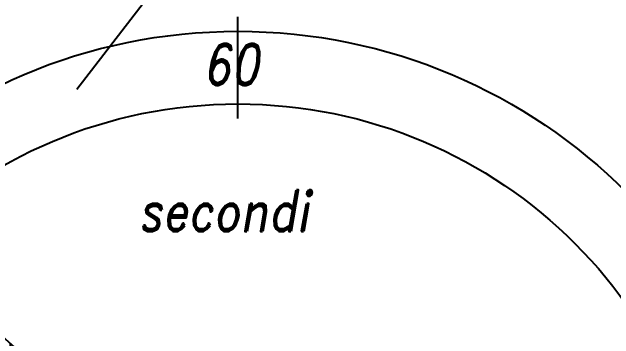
# Model space of a CAD drawing. Header units: millimetres. Extents: x 278858 to 279223, y 218711 to 219074.
# Drawn here: x 278970.84 to 279003.97, y 218988.13 to 219006.13 of the extents above; entities that cross this region are included whole.
import ezdxf

# ---------------------------------------------------------------- set-up
doc = ezdxf.new("R2010")
doc.units = ezdxf.units.MM
doc.header["$LTSCALE"] = 2
doc.linetypes.add('AM_ISO08W050', pattern=[18, 12, -1.5, 3, -1.5])
doc.linetypes.add('AM_ISO08W050x2', pattern=[9, 6, -0.75, 1.5, -0.75])
for name, color, linetype, lineweight in [('AM_4', 3, 'Continuous', 25), ('AM_7', 1, 'AM_ISO08W050', 25), ('AM_8', 1, 'Continuous', 25), ('Visibile (ANSI)', 7, 'Continuous', 50)]:
    doc.layers.add(name, color=color, linetype=linetype, lineweight=lineweight)
doc.styles.add('ROMAND', font='romand')

# ---------------------------------------------------------------- blocks, each defined once
blk = doc.blocks.new('lancetta sec')
h = blk.add_hatch()
h.set_pattern_fill('_USER', color=256, scale=0.35, angle=45, style=0, pattern_type=0)
h.set_pattern_definition([(45, (-332841.5242, -222688.39116), (-0.2474873734, 0.2474873734), [])])
h.paths.add_polyline_path([(4.776, 1.478), (1.5, 7.59), (1.5, 21.968), (0, 26.237), (-1.5, 21.968), (-1.5, 7.59), (-4.776, 1.478, 1.356354)])
h.paths.add_polyline_path([(-3, 0, -1), (3, 0, -1)], flags=16)
h.paths.add_polyline_path([(2, 0, 1), (-2, 0, 1)], flags=0)
for p, q in [((0, 26.237), (-1.5, 21.968)), ((0, 26.237), (1.5, 21.968)), ((-1.5, 21.968), (-1.5, 7.59)), ((1.5, 21.968), (1.5, 7.59)), ((-1.5, 7.59), (-4.776, 1.478)), ((1.5, 7.59), (4.776, 1.478))]:
    blk.add_line(p, q)
for radius in [3, 2]:
    blk.add_circle((0, 0), radius)
blk.add_arc((0, 0), 5, 162.8005, 17.1995)
at = {"layer": 'AM_7', "linetype": 'AM_ISO08W050x2'}
for q in [(0, 4.394), (-4.394, 0), (4.394, 0), (0, -4.394)]:
    blk.add_line((0, 0), q, dxfattribs=at)

msp = doc.modelspace()

# ---------------------------------------------------------------- linework, layer by layer
for radius in [30.237, 26.237]:
    msp.add_circle((278983.271, 218974.828), radius)
at = {"layer": 'AM_4'}
msp.add_line((278990.243, 219022.499), (278974.415, 219001.857), dxfattribs=at)
at = {"layer": 'AM_8'}
msp.add_line((278983.271, 219000.258), (278983.271, 219005.864), dxfattribs=at)

# ---------------------------------------------------------------- block references
at = {"rotation": 48.57565095650703}
msp.add_blockref('lancetta sec', (278983.271, 218974.828), dxfattribs=at)

# ---------------------------------------------------------------- texts
at = {"layer": 'Visibile (ANSI)', "style": 'ROMAND', "oblique": 10, "width": 0.8}
for s, p in [('60', (278981.323, 219002.103)), ('secondi', (278977.779, 218994.055))]:
    msp.add_text(s, height=2.268, dxfattribs=at).set_placement(p)

doc.saveas('drawing.dxf')
